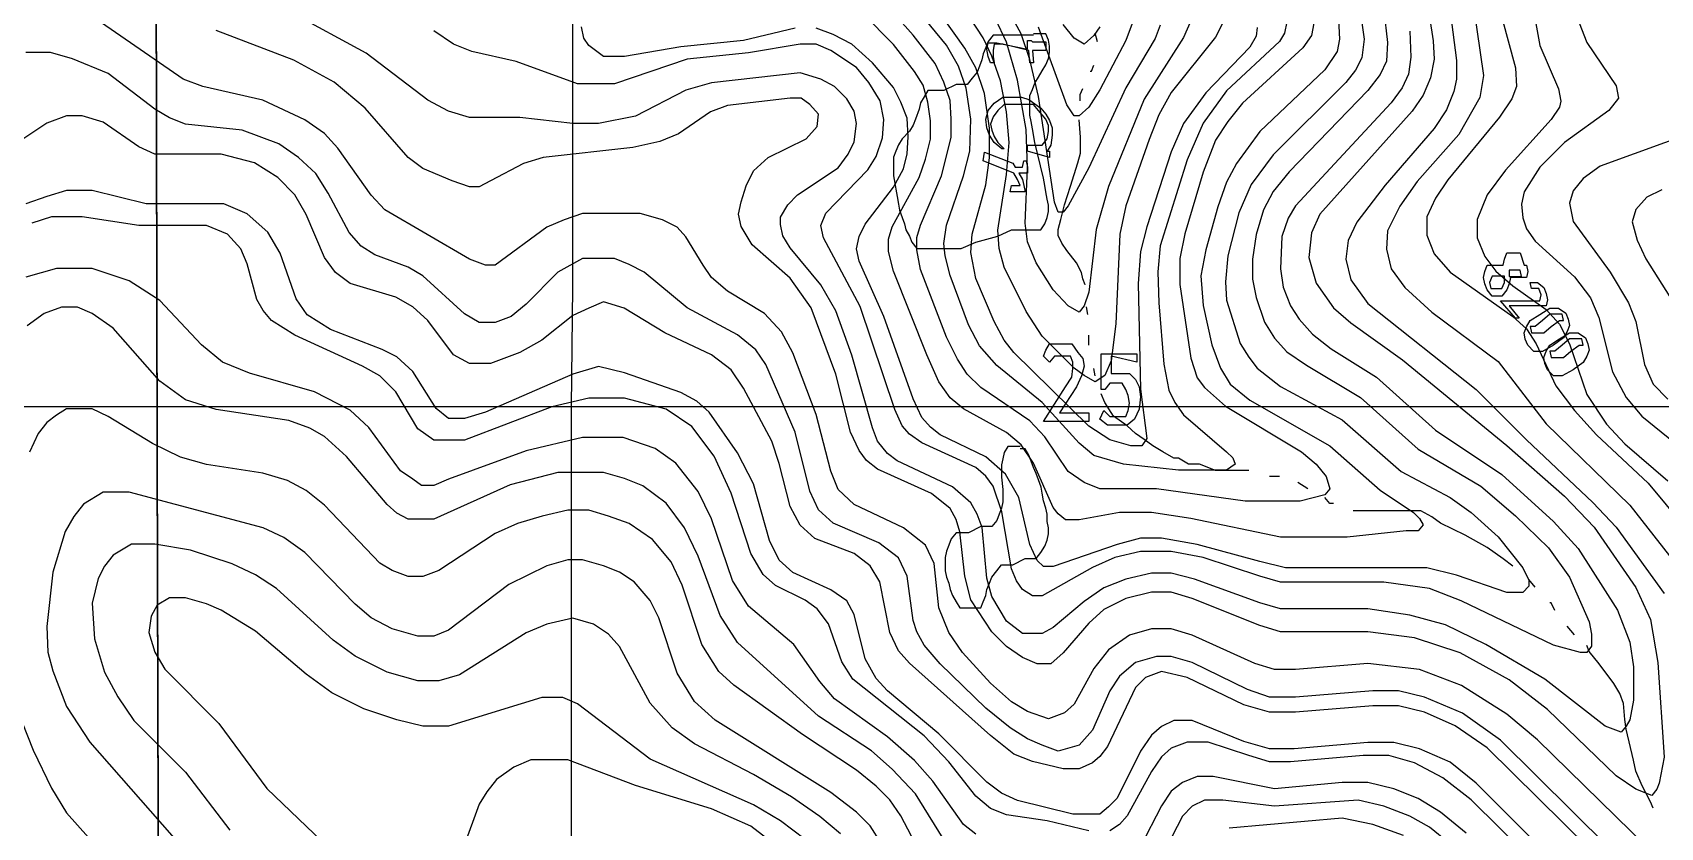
# Model space of a CAD drawing. Extents: x -0.49 to 6.91, y -0.57 to 8.11.
# Drawn here: x 1.607 to 2.306, y 0.878 to 1.219 of the extents above; entities that cross this region are included whole.
import ezdxf

# ---------------------------------------------------------------- set-up
doc = ezdxf.new("R2010")
doc.units = 0
for name, color, linetype in [('Elevations', 7, 'CONTINUOUS'), ('Grid', 7, 'CONTINUOUS'), ('Labels', 7, 'CONTINUOUS'), ('topo', 7, 'CONTINUOUS'), ('topo_grid', 7, 'CONTINUOUS'), ('water', 7, 'CONTINUOUS'), ('white', 7, 'CONTINUOUS')]:
    doc.layers.add(name, color=color, linetype=linetype)

msp = doc.modelspace()

# ---------------------------------------------------------------- linework, layer by layer
at = {"layer": 'Elevations', "color": 1}
for points in [[(2.247004, 1.119051), (2.248057, 1.119051), (2.248584, 1.116405), (2.248057, 1.11376), (2.247531, 1.11376), (2.244367, 1.11376), (2.242785, 1.11376), (2.241202, 1.11376), (2.240676, 1.111114), (2.23962, 1.108468), (2.237511, 1.105822), (2.234876, 1.105822), (2.233294, 1.105822), (2.231185, 1.108468), (2.230132, 1.111114), (2.229606, 1.11376), (2.230132, 1.116405), (2.231185, 1.119051), (2.232767, 1.119051), (2.23435, 1.119051), (2.236458, 1.119051), (2.238041, 1.119051), (2.238567, 1.121697), (2.23962, 1.124343), (2.241729, 1.124343), (2.243311, 1.124343), (2.24542, 1.124343)], [(2.238568, 1.114315), (2.23593, 1.114315), (2.233295, 1.114315), (2.232242, 1.111669), (2.232768, 1.109024), (2.233821, 1.109024), (2.234877, 1.109024), (2.23593, 1.109024), (2.237512, 1.109024), (2.238565, 1.111669)], [(2.255439, 1.109553), (2.256495, 1.106907), (2.257021, 1.104261), (2.256495, 1.101615), (2.255439, 1.101615), (2.252804, 1.101615), (2.251222, 1.101615), (2.248058, 1.101615), (2.240677, 1.101615), (2.244894, 1.096324), (2.243312, 1.096324), (2.236985, 1.103732), (2.238038, 1.103732), (2.247529, 1.103732), (2.250164, 1.103732), (2.251746, 1.103732), (2.253855, 1.103732), (2.254381, 1.106378), (2.253326, 1.109024), (2.251744, 1.109024), (2.250161, 1.109024), (2.249635, 1.111669), (2.252798, 1.111669)], [(2.240677, 1.116935), (2.240677, 1.114289), (2.242786, 1.114289), (2.245421, 1.114289), (2.245947, 1.114289), (2.245421, 1.116935), (2.243312, 1.116935), (2.24173, 1.116935)], [(2.26493, 1.098493), (2.265983, 1.095847), (2.266509, 1.093201), (2.265456, 1.090556), (2.263874, 1.08791), (2.259656, 1.084735), (2.254911, 1.082089), (2.25122, 1.082089), (2.248585, 1.084735), (2.247532, 1.087381), (2.247005, 1.090026), (2.248058, 1.092672), (2.249641, 1.095318), (2.253859, 1.097964), (2.258077, 1.10061), (2.261767, 1.10061)], [(2.250167, 1.090053), (2.252276, 1.090053), (2.255439, 1.090053), (2.258603, 1.092699), (2.262294, 1.095345), (2.263347, 1.095345), (2.263873, 1.095345), (2.263347, 1.09799), (2.261238, 1.09799), (2.258075, 1.09799), (2.254911, 1.095345), (2.251748, 1.092699), (2.250166, 1.092699), (2.249639, 1.092699), (2.249639, 1.092699)], [(2.273366, 1.087936), (2.274419, 1.08529), (2.274945, 1.082645), (2.273892, 1.079999), (2.27231, 1.077353), (2.268092, 1.074178), (2.263347, 1.071532), (2.259656, 1.071532), (2.257021, 1.074178), (2.255965, 1.076824), (2.255439, 1.07947), (2.256494, 1.082115), (2.258077, 1.084761), (2.262295, 1.087407), (2.266513, 1.090053), (2.270203, 1.090053)], [(2.258603, 1.079496), (2.260712, 1.079496), (2.263875, 1.079496), (2.267039, 1.082142), (2.27073, 1.084788), (2.271783, 1.084788), (2.272309, 1.084788), (2.271783, 1.087434), (2.269674, 1.087434), (2.266511, 1.087434), (2.263347, 1.084788), (2.260184, 1.082142), (2.258602, 1.082142), (2.258075, 1.082142), (2.258075, 1.082142)]]:
    msp.add_lwpolyline(points, close=True, dxfattribs=at)
at = {"layer": 'Grid', "color": 1}
for points in [[(1.661748, 0.622375), (1.661221, 0.829597), (1.660695, 1.037321), (1.660166, 1.244543), (1.659639, 1.451738), (1.865797, 1.456501), (2.071954, 1.461263), (2.278111, 1.465497), (2.484268, 1.470259), (2.484268, 1.403822), (2.484268, 1.264096), (2.484268, 1.19504), (2.484795, 1.057933), (2.484268, 0.98676), (2.484795, 0.851796), (2.484795, 0.777977), (2.484795, 0.645632), (2.279165, 0.639811), (2.073535, 0.633991), (1.867378, 0.62817)], [(0.827627, 0.610258), (0.827627, 0.817982), (0.828154, 1.026262), (0.82868, 1.233986), (0.82868, 1.442266), (1.036419, 1.444912), (1.244158, 1.447558), (1.451897, 1.450204), (1.659636, 1.45285), (1.660163, 1.245654), (1.660689, 1.038433), (1.661216, 0.830708), (1.661742, 0.623487), (1.452949, 0.620312), (1.244682, 0.617137), (1.035889, 0.614491)], [(2.05561, 1.081613), (2.057719, 1.078967), (2.058245, 1.075792), (2.05719, 1.071559), (2.055081, 1.066796), (2.0477, 1.055684), (2.060354, 1.055684), (2.060354, 1.051979), (2.040846, 1.051979), (2.040846, 1.051979), (2.050337, 1.066796), (2.052972, 1.071029), (2.053499, 1.074734), (2.053499, 1.077379), (2.052446, 1.080025), (2.050863, 1.080025), (2.048755, 1.080025), (2.045592, 1.080025), (2.043483, 1.077379), (2.040845, 1.080025), (2.041901, 1.082671), (2.043483, 1.085317), (2.046118, 1.085317), (2.048753, 1.085317), (2.052971, 1.085317)], [(2.069845, 1.080025), (2.069845, 1.072617), (2.071427, 1.072617), (2.074062, 1.072617), (2.077754, 1.072617), (2.080389, 1.069971), (2.081971, 1.066796), (2.082498, 1.062563), (2.081971, 1.057271), (2.079862, 1.053038), (2.076698, 1.050392), (2.07248, 1.050392), (2.068262, 1.050392), (2.065099, 1.053038), (2.066681, 1.056742), (2.069317, 1.054096), (2.071952, 1.054096), (2.074587, 1.054096), (2.076169, 1.054096), (2.077225, 1.056742), (2.077751, 1.059917), (2.077225, 1.063092), (2.076169, 1.065738), (2.074587, 1.068384), (2.071952, 1.068384), (2.069317, 1.068384), (2.067208, 1.065738), (2.065626, 1.065738), (2.065626, 1.081084), (2.080916, 1.081084), (2.080916, 1.077379)]]:
    msp.add_lwpolyline(points, close=True, dxfattribs=at)
at = {"layer": 'Labels', "color": 6}
for points in [[(2.0361, 1.215016), (2.0419, 1.215016), (2.0419, 1.211311), (2.0361, 1.211311), (2.036627, 1.20602), (2.035044, 1.20602), (2.034518, 1.211311), (2.023445, 1.213957), (2.022392, 1.213957), (2.020809, 1.213957), (2.019756, 1.213957), (2.01923, 1.211311), (2.01923, 1.208666), (2.019756, 1.20602), (2.018174, 1.20602), (2.017119, 1.208666), (2.016592, 1.211841), (2.017119, 1.214486), (2.019227, 1.214486), (2.020283, 1.214486), (2.020809, 1.214486), (2.03399, 1.211841), (2.03399, 1.215545), (2.035573, 1.215545)], [(2.034518, 1.190224), (2.039791, 1.18652), (2.0419, 1.183874), (2.043482, 1.181228), (2.044535, 1.178053), (2.044535, 1.174878), (2.044008, 1.170645), (2.042426, 1.167999), (2.043482, 1.167999), (2.043482, 1.165353), (2.033991, 1.167999), (2.033991, 1.170645), (2.034517, 1.170645), (2.037681, 1.170645), (2.040316, 1.170645), (2.042425, 1.173291), (2.042952, 1.176466), (2.042952, 1.179112), (2.041899, 1.181758), (2.038735, 1.185462), (2.036626, 1.188108), (2.033991, 1.188108), (2.028191, 1.188108), (2.023973, 1.188108), (2.021338, 1.185462), (2.019229, 1.182816), (2.018176, 1.179641), (2.018703, 1.176995), (2.019756, 1.174349), (2.021338, 1.171703), (2.023973, 1.169058), (2.02292, 1.169058), (2.019756, 1.171703), (2.017647, 1.174878), (2.016594, 1.178053), (2.016068, 1.181758), (2.017121, 1.185462), (2.019759, 1.188637), (2.023449, 1.191283), (2.027667, 1.191283), (2.031358, 1.191283)], [(2.028719, 1.161226), (2.030301, 1.161226), (2.031883, 1.161226), (2.03241, 1.163872), (2.03241, 1.163872), (2.03241, 1.163872), (2.033466, 1.163872), (2.033992, 1.161226), (2.033992, 1.15858), (2.033466, 1.15858), (2.032939, 1.15858), (2.030301, 1.15858), (2.031883, 1.155934), (2.03241, 1.153288), (2.032936, 1.150643), (2.03241, 1.150643), (2.031883, 1.150643), (2.03083, 1.150643), (2.029248, 1.150643), (2.028192, 1.150643), (2.027139, 1.150643), (2.026613, 1.150643), (2.026613, 1.150643), (2.027139, 1.153288), (2.028192, 1.153288), (2.029775, 1.153288), (2.03083, 1.153288), (2.03083, 1.153288), (2.03083, 1.153288), (2.029775, 1.155934), (2.028192, 1.15858), (2.015011, 1.163872), (2.015538, 1.167576), (2.027665, 1.162813)]]:
    msp.add_lwpolyline(points, close=True, dxfattribs=at)
at = {"layer": 'topo', "color": 2}
for points in [[(2.307634, 1.282881), (2.281799, 1.259598), (2.277581, 1.253777), (2.27389, 1.246898), (2.270199, 1.233669), (2.270725, 1.223085), (2.273888, 1.214619), (2.286542, 1.196098), (2.287595, 1.190806), (2.283377, 1.185515), (2.264397, 1.171756), (2.253852, 1.161173), (2.246998, 1.15059), (2.245943, 1.145298), (2.246469, 1.139477), (2.248051, 1.134715), (2.251742, 1.129423), (2.268613, 1.114077), (2.275468, 1.105081), (2.279158, 1.096615), (2.284958, 1.073331), (2.290758, 1.062219), (2.297612, 1.054281), (2.31712, 1.038406)], [(2.211155, 1.26018), (2.21801, 1.206919), (2.21801, 1.198982), (2.216954, 1.19369), (2.213791, 1.185753), (2.208518, 1.177815), (2.187428, 1.153474), (2.175302, 1.137599), (2.171611, 1.129661), (2.170553, 1.121724), (2.172667, 1.112728), (2.180048, 1.102674), (2.226446, 1.065764), (2.248063, 1.044068), (2.276534, 1.01716), (2.286551, 1.006577), (2.307114, 0.978108)], [(2.203243, 1.245998), (2.207988, 1.215413), (2.208514, 1.207475), (2.206932, 1.199538), (2.203768, 1.192129), (2.199023, 1.18525), (2.15948, 1.140959), (2.155789, 1.133021), (2.154734, 1.122438), (2.157898, 1.111325), (2.165279, 1.100742), (2.172661, 1.094392), (2.194805, 1.078517), (2.239621, 1.041608), (2.264401, 1.019912), (2.277055, 1.006683), (2.294982, 0.980754), (2.301313, 0.966995), (2.304472, 0.948474), (2.307112, 0.907861), (2.305003, 0.896748), (2.303945, 0.894103), (2.301839, 0.891457), (2.294981, 0.894103), (2.286545, 0.899923), (2.257019, 0.928393), (2.240674, 0.941093), (2.219584, 0.952734), (2.200076, 0.959084), (2.180041, 0.96173), (2.142607, 0.96173), (2.133643, 0.964376), (2.104641, 0.976018), (2.095677, 0.978663), (2.087242, 0.978663), (2.076169, 0.976018), (2.066679, 0.971255), (2.060352, 0.965434), (2.04928, 0.952734), (2.044007, 0.947972), (2.038208, 0.947972), (2.031881, 0.950618), (2.025027, 0.95538), (2.0187, 0.96173), (2.009737, 0.975488), (2.007099, 0.985543), (2.004991, 1.004593), (2.003411, 1.009884), (2.000773, 1.014647), (1.992865, 1.020997), (1.969666, 1.03158), (1.964921, 1.035284), (1.961757, 1.039518), (1.958066, 1.047455), (1.95174, 1.072326), (1.941195, 1.100795), (1.932232, 1.113495), (1.915882, 1.127783), (1.911137, 1.13572), (1.910084, 1.141012), (1.911137, 1.146303), (1.913246, 1.153183), (1.91641, 1.159533), (1.922737, 1.165353), (1.939086, 1.173291), (1.943831, 1.178583), (1.944357, 1.183874), (1.940666, 1.188108), (1.936976, 1.190753), (1.932233, 1.190753), (1.905339, 1.187578), (1.897958, 1.184933), (1.88425, 1.175408), (1.876341, 1.172233), (1.864742, 1.169587), (1.826253, 1.165353), (1.817817, 1.162708), (1.803581, 1.155299), (1.798836, 1.152653), (1.794618, 1.152653), (1.787237, 1.155299), (1.774583, 1.160591), (1.768256, 1.165353), (1.749802, 1.18652), (1.736621, 1.197633), (1.719218, 1.207158), (1.686001, 1.219858)], [(2.145239, 1.223509), (2.144186, 1.218746), (2.142078, 1.215042), (2.119405, 1.193875), (2.109389, 1.180117), (2.102534, 1.164242), (2.090934, 1.127333), (2.089881, 1.11622), (2.090408, 1.102991), (2.092517, 1.076533), (2.094625, 1.06542), (2.097261, 1.060129), (2.100951, 1.054837), (2.119404, 1.038962), (2.122042, 1.036316), (2.123095, 1.03367), (2.119404, 1.031024), (2.109914, 1.031024), (2.098844, 1.031024), (2.075118, 1.03367), (2.062464, 1.037374), (2.056137, 1.042666), (2.040319, 1.060129), (2.020811, 1.076004), (2.01343, 1.08447), (2.008685, 1.093466), (2.000776, 1.114633), (1.998667, 1.123099), (1.998141, 1.128391), (1.999196, 1.136329), (2.006577, 1.157495), (2.009212, 1.168079), (2.009739, 1.181837), (2.00763, 1.195066), (2.004467, 1.204591), (1.999194, 1.213587), (1.972301, 1.246289)], [(2.132587, 1.221128), (2.13206, 1.217423), (2.129425, 1.212661), (2.110444, 1.193082), (2.100953, 1.179853), (2.095681, 1.167682), (2.085136, 1.135508), (2.082501, 1.124925), (2.081445, 1.111167), (2.082501, 1.065844), (2.085136, 1.044677), (2.083027, 1.041502), (2.078282, 1.041502), (2.069319, 1.044148), (2.060356, 1.049969), (2.028193, 1.081613), (2.023976, 1.086904), (2.019758, 1.094842), (2.011849, 1.113363), (2.009741, 1.124475), (2.010267, 1.132413), (2.016067, 1.153579), (2.017649, 1.165221), (2.017649, 1.177921), (2.015541, 1.192738), (2.011851, 1.20385), (2.007105, 1.212317), (1.982852, 1.24658)], [(2.090934, 1.222159), (2.088825, 1.216339), (2.076171, 1.195172), (2.060354, 1.160908), (2.051391, 1.144504), (2.049282, 1.141858), (2.047174, 1.141858), (2.045591, 1.146092), (2.038737, 1.191441), (2.035046, 1.207316), (2.031355, 1.218429), (2.015538, 1.247427)], [(2.156844, 1.223033), (2.155788, 1.217741), (2.152097, 1.212449), (2.126262, 1.188637), (2.119935, 1.180699), (2.114663, 1.172762), (2.10939, 1.159003), (2.101482, 1.132545), (2.099373, 1.121962), (2.099373, 1.110849), (2.104118, 1.079231), (2.106753, 1.070765), (2.109917, 1.066531), (2.11888, 1.058594), (2.151569, 1.039015), (2.157896, 1.033723), (2.162114, 1.028431), (2.163699, 1.02314), (2.161585, 1.020494), (2.15104, 1.017848), (2.127314, 1.017848), (2.089352, 1.02314), (2.065099, 1.02314), (2.058245, 1.025786), (2.05139, 1.030548), (2.041373, 1.045365), (2.035046, 1.052244), (2.013956, 1.066531), (2.008156, 1.072352), (2.003938, 1.078702), (1.999193, 1.088227), (1.988121, 1.117226), (1.986539, 1.125692), (1.986539, 1.130984), (1.988121, 1.136276), (1.997084, 1.157442), (2.001302, 1.173846), (2.001302, 1.181784), (2.000776, 1.189721), (1.99814, 1.197659), (1.99445, 1.205596), (1.984959, 1.217767), (1.968611, 1.236288)], [(2.118882, 1.225467), (2.114664, 1.217), (2.095683, 1.193188), (2.090411, 1.183663), (2.086193, 1.173079), (2.076175, 1.14461), (2.07354, 1.132439), (2.071958, 1.093942), (2.069849, 1.078067), (2.067214, 1.071717), (2.062996, 1.069071), (2.058251, 1.071717), (2.054033, 1.074892), (2.040325, 1.088651), (2.03347, 1.099234), (2.02398, 1.118284), (2.021871, 1.126221), (2.021345, 1.134159), (2.025036, 1.157971), (2.026089, 1.17173), (2.025036, 1.184959), (2.022398, 1.198188), (2.018708, 1.208771), (2.015017, 1.216709), (2.000781, 1.238405)], [(2.29973, 0.869443), (2.252805, 0.915296), (2.239624, 0.926408), (2.220116, 0.938579), (2.202189, 0.945458), (2.180045, 0.948104), (2.148933, 0.945458), (2.13997, 0.945458), (2.131534, 0.948104), (2.104645, 0.960275), (2.095682, 0.962921), (2.087243, 0.962921), (2.077753, 0.960275), (2.06879, 0.953925), (2.062463, 0.945987), (2.054027, 0.930641), (2.049809, 0.926937), (2.042955, 0.924291), (2.033992, 0.927466), (2.027138, 0.9317), (2.018174, 0.939637), (2.006048, 0.952866), (2.000248, 0.961333), (1.99603, 0.971916), (1.993921, 0.990966), (1.99023, 0.998904), (1.980736, 1.006312), (1.959646, 1.016366), (1.952792, 1.022716), (1.949628, 1.030654), (1.943301, 1.054996), (1.933284, 1.081454), (1.928538, 1.09045), (1.921157, 1.098387), (1.905339, 1.107912), (1.898485, 1.113733), (1.894795, 1.119025), (1.887413, 1.131196), (1.883722, 1.135429), (1.877396, 1.138604), (1.867905, 1.14125), (1.854197, 1.14125), (1.843125, 1.14125), (1.835216, 1.138604), (1.827834, 1.135429), (1.80569, 1.119025), (1.801472, 1.119025), (1.794618, 1.121671), (1.758234, 1.142837), (1.752434, 1.149187), (1.738198, 1.169296), (1.732399, 1.175646), (1.723963, 1.181466), (1.706036, 1.189933), (1.680201, 1.195754), (1.671765, 1.198929), (1.620096, 1.23478)], [(2.225389, 1.230097), (2.229607, 1.200569), (2.228025, 1.191044), (2.219061, 1.175169), (2.201134, 1.155061), (2.193753, 1.144478), (2.18848, 1.133894), (2.187954, 1.125957), (2.190063, 1.11749), (2.195863, 1.109553), (2.207462, 1.098969), (2.235934, 1.077803), (2.256496, 1.050921), (2.292349, 1.016102), (2.317129, 0.984484)], [(2.197964, 1.21954), (2.198491, 1.208428), (2.197438, 1.201019), (2.1948, 1.195198), (2.190055, 1.188848), (2.148926, 1.144557), (2.145762, 1.139265), (2.143126, 1.131328), (2.1426, 1.11757), (2.143653, 1.109632), (2.146817, 1.101695), (2.150508, 1.095874), (2.156307, 1.089524), (2.16422, 1.083174), (2.183728, 1.071003), (2.209036, 1.048249), (2.237507, 1.029199), (2.259652, 1.00909), (2.270197, 0.997449), (2.287068, 0.97099), (2.292341, 0.957232), (2.293923, 0.946649), (2.293923, 0.932361), (2.292341, 0.923895), (2.290759, 0.921249), (2.28865, 0.918603), (2.281796, 0.921249), (2.255961, 0.941357), (2.230653, 0.956174), (2.213254, 0.96464), (2.197964, 0.968874), (2.180038, 0.97152), (2.142605, 0.97152), (2.133642, 0.974165), (2.105698, 0.98422), (2.09568, 0.986865), (2.087244, 0.986865), (2.076172, 0.98422), (2.066682, 0.980515), (2.058246, 0.974695), (2.045065, 0.963582), (2.040319, 0.960936), (2.036101, 0.960936), (2.031883, 0.960936), (2.025029, 0.966228), (2.018702, 0.976811), (2.016593, 0.984749), (2.014485, 1.006445), (2.012376, 1.012265), (2.009741, 1.017028), (2.001832, 1.023907), (1.978101, 1.03502), (1.973883, 1.038195), (1.969665, 1.043486), (1.967557, 1.049307), (1.958594, 1.080422), (1.95174, 1.099472), (1.945413, 1.110585), (1.932232, 1.12646), (1.929068, 1.131751), (1.928015, 1.136514), (1.928015, 1.139689), (1.931178, 1.14498), (1.935396, 1.149214), (1.952795, 1.160855), (1.957013, 1.166676), (1.959648, 1.171968), (1.960704, 1.179905), (1.959648, 1.185197), (1.956485, 1.190489), (1.951213, 1.19578), (1.945413, 1.198955), (1.93645, 1.201601), (1.898488, 1.197368), (1.887416, 1.194193), (1.865799, 1.18308), (1.849981, 1.179905), (1.838907, 1.179905), (1.816236, 1.182551), (1.794619, 1.182551), (1.785651, 1.185197), (1.776688, 1.18996), (1.750326, 1.210068), (1.718164, 1.22753)], [(2.186887, 1.228404), (2.188469, 1.214645), (2.187942, 1.206708), (2.185307, 1.200887), (2.180034, 1.194008), (2.146286, 1.159189), (2.139432, 1.150722), (2.135214, 1.142784), (2.13205, 1.132201), (2.130468, 1.121618), (2.130468, 1.113151), (2.13205, 1.105214), (2.135741, 1.09463), (2.139959, 1.087751), (2.145232, 1.08193), (2.153667, 1.076109), (2.176871, 1.062351), (2.201651, 1.040126), (2.228541, 1.024251), (2.243304, 1.011551), (2.257539, 0.997793), (2.266502, 0.985093), (2.274938, 0.966043), (2.275994, 0.960751), (2.275994, 0.955459), (2.273885, 0.952814), (2.271247, 0.952814), (2.259648, 0.955989), (2.220105, 0.975039), (2.206396, 0.98033), (2.186888, 0.982976), (2.142595, 0.982976), (2.133632, 0.985622), (2.109379, 0.993559), (2.095671, 0.996205), (2.082499, 0.996205), (2.071427, 0.993559), (2.061937, 0.989326), (2.04032, 0.977155), (2.036102, 0.977155), (2.031884, 0.979801), (2.029249, 0.983505), (2.02714, 0.988797), (2.022922, 1.013139), (2.019231, 1.024251), (2.016067, 1.028484), (2.01185, 1.032189), (1.988651, 1.042772), (1.983378, 1.046476), (1.980215, 1.05018), (1.977051, 1.057059), (1.962284, 1.101324), (1.946467, 1.130852), (1.945411, 1.136143), (1.94752, 1.141435), (1.965447, 1.159956), (1.969137, 1.165777), (1.971775, 1.173714), (1.972302, 1.181652), (1.970725, 1.189589), (1.965976, 1.197527), (1.960702, 1.203877), (1.949631, 1.211285), (1.943303, 1.213931), (1.936448, 1.213931), (1.914304, 1.210227), (1.887941, 1.207581), (1.856834, 1.196998), (1.847871, 1.196998), (1.841017, 1.196998), (1.814654, 1.206523), (1.795674, 1.210756), (1.787765, 1.213931), (1.779324, 1.219752)], [(2.176876, 1.227186), (2.178458, 1.216074), (2.177405, 1.208136), (2.174767, 1.202845), (2.170549, 1.197553), (2.139438, 1.166438), (2.129947, 1.153738), (2.124675, 1.141567), (2.119929, 1.123046), (2.118876, 1.111934), (2.119403, 1.103996), (2.125203, 1.085476), (2.128894, 1.079655), (2.132584, 1.074892), (2.142602, 1.066955), (2.168969, 1.052667), (2.194276, 1.030442), (2.215366, 1.01933), (2.224329, 1.01298), (2.235929, 1.002396), (2.246473, 0.989167), (2.249111, 0.983876), (2.249111, 0.98123), (2.246473, 0.978584), (2.239619, 0.978584), (2.218002, 0.985992), (2.205348, 0.989167), (2.191113, 0.989167), (2.144716, 0.989167), (2.133644, 0.991813), (2.106754, 0.999221), (2.091464, 1.001867), (2.082501, 1.001867), (2.072483, 0.999221), (2.045067, 0.989696), (2.040849, 0.989696), (2.038211, 0.992342), (2.035048, 0.999221), (2.030303, 1.01933), (2.024503, 1.029384), (2.016067, 1.036792), (1.996559, 1.046317), (1.992341, 1.049492), (1.98865, 1.053726), (1.98496, 1.061663), (1.972301, 1.096985), (1.961756, 1.120798), (1.960703, 1.126089), (1.961756, 1.131381), (1.964394, 1.136673), (1.976525, 1.152548), (1.980743, 1.160485), (1.982326, 1.166835), (1.982852, 1.174243), (1.982326, 1.182181), (1.97969, 1.18906), (1.976527, 1.19541), (1.967559, 1.205993), (1.958596, 1.213931), (1.950687, 1.218164), (1.943306, 1.22081)], [(2.16739, 1.224594), (2.167916, 1.216127), (2.166858, 1.210835), (2.161586, 1.202898), (2.133642, 1.176439), (2.123624, 1.162681), (2.119406, 1.154744), (2.115715, 1.14416), (2.110443, 1.125639), (2.108334, 1.114527), (2.109387, 1.101827), (2.113078, 1.084894), (2.116769, 1.074839), (2.120987, 1.06796), (2.129423, 1.061081), (2.163698, 1.041502), (2.185315, 1.022452), (2.199551, 1.012927), (2.202187, 1.010281), (2.203769, 1.007635), (2.20166, 1.004989), (2.196387, 1.004989), (2.17108, 1.002344), (2.142604, 1.002344), (2.104115, 1.010281), (2.087243, 1.012927), (2.073535, 1.012927), (2.056136, 1.009752), (2.050336, 1.009752), (2.047173, 1.012398), (2.045064, 1.015044), (2.036628, 1.034094), (2.031355, 1.042031), (2.025028, 1.047323), (2.006575, 1.057377), (2.000775, 1.062139), (1.99603, 1.069019), (1.990758, 1.08066), (1.976522, 1.116511), (1.974414, 1.124978), (1.974414, 1.13027), (1.975996, 1.135561), (1.987595, 1.156728), (1.99023, 1.164665), (1.992339, 1.173132), (1.992339, 1.18107), (1.991286, 1.189007), (1.989177, 1.196415), (1.985486, 1.202236), (1.976523, 1.213878), (1.963337, 1.227107)], [(2.10465, 1.225229), (2.100959, 1.216762), (2.084087, 1.190304), (2.068797, 1.152865), (2.063524, 1.134344), (2.060361, 1.107436), (2.058252, 1.101615), (2.056143, 1.098969), (2.051398, 1.101615), (2.045071, 1.108494), (2.037691, 1.120136), (2.033999, 1.129132), (2.032944, 1.137069), (2.033999, 1.160882), (2.033473, 1.177286), (2.029782, 1.198453), (2.025037, 1.214857), (2.020292, 1.224911)], [(2.079334, 1.223959), (2.076171, 1.215492), (2.065099, 1.194325), (2.060355, 1.186917), (2.056136, 1.183213), (2.054028, 1.183213), (2.050864, 1.187975), (2.038738, 1.221207)], [(2.065096, 1.221339), (2.062461, 1.217635), (2.058243, 1.213931), (2.054025, 1.216577), (2.04928, 1.222398)], [(2.237506, 1.225467), (2.243306, 1.203771), (2.243833, 1.195833), (2.241724, 1.190542), (2.236452, 1.182604), (2.214307, 1.155723), (2.209035, 1.147785), (2.205344, 1.139848), (2.205344, 1.13191), (2.208508, 1.123973), (2.215362, 1.116035), (2.242251, 1.096985), (2.248051, 1.091693), (2.252269, 1.085343), (2.260705, 1.067352), (2.268614, 1.056768), (2.278104, 1.046185), (2.300253, 1.025548), (2.323451, 0.997608)], [(2.251749, 1.224461), (2.253858, 1.213349), (2.261767, 1.194828), (2.26282, 1.189536), (2.262294, 1.18689), (2.258603, 1.181599), (2.239095, 1.159903), (2.231182, 1.14932), (2.226964, 1.138736), (2.226964, 1.130799), (2.230128, 1.122861), (2.234877, 1.116511), (2.242254, 1.110161), (2.256494, 1.100107), (2.262294, 1.093757), (2.266512, 1.08529), (2.273893, 1.063595), (2.282329, 1.050895), (2.290238, 1.042428), (2.308692, 1.026553)], [(1.934343, 1.22081), (1.912198, 1.215518), (1.885309, 1.212873), (1.861056, 1.208639), (1.852092, 1.208639), (1.845765, 1.213402), (1.843657, 1.216577), (1.842604, 1.221339)], [(2.298673, 0.853992), (2.236985, 0.915163), (2.22064, 0.926805), (2.204296, 0.933684), (2.193224, 0.93633), (2.182151, 0.93633), (2.148935, 0.933684), (2.137863, 0.933684), (2.128368, 0.936859), (2.104642, 0.948501), (2.095679, 0.951147), (2.089352, 0.951147), (2.080389, 0.948501), (2.073535, 0.94268), (2.069317, 0.93633), (2.061935, 0.919397), (2.056136, 0.913047), (2.047172, 0.910401), (2.040318, 0.913047), (2.033991, 0.915693), (2.02661, 0.920455), (2.016065, 0.928922), (1.996557, 0.947972), (1.989703, 0.955909), (1.986539, 0.96173), (1.984957, 0.966493), (1.982322, 0.985543), (1.978631, 0.99348), (1.970195, 0.99983), (1.950686, 1.008297), (1.944355, 1.014118), (1.94067, 1.022055), (1.934339, 1.047455), (1.921685, 1.076453), (1.917467, 1.082803), (1.909557, 1.089153), (1.88794, 1.100795), (1.869487, 1.116141), (1.86316, 1.119316), (1.856833, 1.121962), (1.849978, 1.121962), (1.843124, 1.121962), (1.832579, 1.116141), (1.818871, 1.102383), (1.812544, 1.097091), (1.80569, 1.094445), (1.798836, 1.094445), (1.792509, 1.098149), (1.774582, 1.114553), (1.768255, 1.118258), (1.754015, 1.123549), (1.748216, 1.127253), (1.742943, 1.133074), (1.73398, 1.150008), (1.728708, 1.158474), (1.721326, 1.165353), (1.71289, 1.171174), (1.697073, 1.176995), (1.672819, 1.179641), (1.665965, 1.182287), (1.659638, 1.185991), (1.639603, 1.201337), (1.624313, 1.207687), (1.614823, 1.210333), (1.604278, 1.210333)], [(2.274938, 0.868623), (2.231177, 0.911856), (2.217469, 0.921381), (2.204288, 0.927202), (2.193215, 0.929848), (2.182143, 0.929848), (2.148927, 0.927202), (2.137855, 0.927202), (2.126783, 0.930377), (2.102529, 0.942019), (2.091453, 0.944664), (2.084599, 0.942019), (2.080381, 0.937785), (2.068254, 0.912385), (2.06509, 0.908152), (2.061927, 0.905506), (2.056127, 0.90286), (2.049273, 0.90286), (2.036092, 0.906035), (2.028183, 0.90921), (2.018166, 0.917148), (1.983367, 0.948236), (1.978622, 0.953528), (1.974932, 0.961465), (1.970714, 0.983161), (1.966496, 0.99004), (1.959641, 0.995332), (1.94277, 1.001682), (1.936443, 1.007503), (1.932225, 1.01544), (1.92748, 1.033961), (1.924316, 1.043486), (1.912189, 1.06624), (1.906913, 1.074178), (1.898477, 1.080528), (1.878441, 1.090053), (1.861042, 1.100636), (1.852079, 1.103282), (1.845752, 1.100636), (1.838898, 1.097461), (1.825717, 1.086878), (1.816226, 1.081586), (1.803572, 1.076824), (1.794609, 1.076824), (1.787755, 1.080528), (1.776683, 1.095345), (1.770356, 1.101165), (1.762975, 1.105399), (1.743467, 1.11122), (1.73714, 1.115982), (1.732394, 1.122332), (1.724486, 1.140853), (1.719736, 1.14932), (1.712355, 1.156728), (1.702337, 1.163078), (1.688101, 1.166782), (1.665957, 1.166782), (1.65963, 1.166782), (1.652776, 1.169957), (1.637486, 1.18054), (1.628523, 1.183186), (1.621669, 1.183186), (1.613233, 1.180011), (1.60216, 1.172603)], [(2.321873, 1.176942), (2.279694, 1.161596), (2.272312, 1.156305), (2.268094, 1.151013), (2.266514, 1.145721), (2.268094, 1.137784), (2.283912, 1.116088), (2.29182, 1.102859), (2.294984, 1.094921), (2.298675, 1.0764), (2.302365, 1.067934), (2.308692, 1.061584)], [(2.292875, 0.830259), (2.226438, 0.896669), (2.215365, 0.905665), (2.202184, 0.911486), (2.191112, 0.914131), (2.18004, 0.914131), (2.148405, 0.911486), (2.13786, 0.911486), (2.126788, 0.914661), (2.104644, 0.923656), (2.096735, 0.923656), (2.091463, 0.921011), (2.087245, 0.917306), (2.0825, 0.910427), (2.072482, 0.890319), (2.068791, 0.886615), (2.065101, 0.88344), (2.060355, 0.88344), (2.053497, 0.88344), (2.029771, 0.889261), (2.022916, 0.892436), (2.016589, 0.897198), (1.996027, 0.917836), (1.973883, 0.936356), (1.969138, 0.941648), (1.964392, 0.950115), (1.959647, 0.969165), (1.956484, 0.974986), (1.949629, 0.979748), (1.933285, 0.987156), (1.927485, 0.992448), (1.923267, 1.000915), (1.916413, 1.025256), (1.909559, 1.038486), (1.897432, 1.055948), (1.89216, 1.060711), (1.885305, 1.064415), (1.861048, 1.072881), (1.849976, 1.075527), (1.838903, 1.072352), (1.801469, 1.055948), (1.792506, 1.053302), (1.785652, 1.053302), (1.780379, 1.057536), (1.770362, 1.073411), (1.763508, 1.079761), (1.757181, 1.082936), (1.735036, 1.091402), (1.725019, 1.097752), (1.720273, 1.104631), (1.713419, 1.124211), (1.708147, 1.133206), (1.699184, 1.141144), (1.689166, 1.145377), (1.679676, 1.145377), (1.655945, 1.145377), (1.632746, 1.151198), (1.621674, 1.151198), (1.613238, 1.148552), (1.604275, 1.145377)], [(2.306055, 1.151463), (2.299728, 1.148288), (2.294983, 1.142996), (2.293401, 1.137704), (2.29551, 1.129767), (2.299201, 1.121829), (2.311328, 1.102779)], [(2.060356, 0.87627), (2.04243, 0.880503), (2.025031, 0.883149), (2.018172, 0.885795), (2.011846, 0.891086), (2.000246, 0.905903), (1.989701, 0.917015), (1.959121, 0.941357), (1.954376, 0.948765), (1.948576, 0.96517), (1.943831, 0.97152), (1.938559, 0.975224), (1.925905, 0.981574), (1.920632, 0.986336), (1.91536, 0.995332), (1.906924, 1.021261), (1.899542, 1.037136), (1.890052, 1.049836), (1.87898, 1.057245), (1.861053, 1.062007), (1.845763, 1.062007), (1.829942, 1.058303), (1.792507, 1.044015), (1.785653, 1.044015), (1.779326, 1.044015), (1.772472, 1.048778), (1.762981, 1.064653), (1.756127, 1.071532), (1.748746, 1.075765), (1.719747, 1.088995), (1.70973, 1.095345), (1.706039, 1.099578), (1.703404, 1.10434), (1.699186, 1.119686), (1.69655, 1.126036), (1.69075, 1.132386), (1.681787, 1.13609), (1.672824, 1.13609), (1.652788, 1.13609), (1.62853, 1.139795), (1.615348, 1.139795), (1.606912, 1.137149)], [(2.011848, 0.874761), (2.006575, 0.878995), (1.993394, 0.897516), (1.985481, 0.906511), (1.973882, 0.916566), (1.95121, 0.93297), (1.944883, 0.940378), (1.933811, 0.956253), (1.914303, 0.972657), (1.907449, 0.98377), (1.898486, 1.010228), (1.892686, 1.02187), (1.883196, 1.034041), (1.874232, 1.040391), (1.860524, 1.045153), (1.843125, 1.045153), (1.818871, 1.039332), (1.785651, 1.027161), (1.779324, 1.024516), (1.774051, 1.024516), (1.770361, 1.027161), (1.765088, 1.030866), (1.75138, 1.049386), (1.743471, 1.056795), (1.728181, 1.064732), (1.700237, 1.07267), (1.688638, 1.077432), (1.679674, 1.084841), (1.661748, 1.103891), (1.648567, 1.112357), (1.63275, 1.117649), (1.617455, 1.117649), (1.604274, 1.113945)], [(1.999722, 0.869893), (1.986009, 0.892118), (1.975991, 0.902701), (1.967028, 0.910639), (1.944356, 0.925456), (1.909558, 0.9571), (1.902177, 0.968741), (1.892686, 0.994141), (1.886887, 1.006312), (1.878978, 1.016896), (1.86896, 1.024304), (1.861052, 1.027479), (1.852089, 1.030125), (1.843125, 1.030125), (1.832581, 1.030125), (1.812018, 1.024833), (1.779324, 1.010016), (1.77247, 1.010016), (1.768252, 1.010016), (1.763507, 1.012662), (1.759289, 1.016366), (1.74189, 1.037004), (1.732399, 1.045471), (1.726073, 1.049175), (1.717109, 1.05235), (1.686002, 1.057112), (1.672821, 1.061346), (1.661749, 1.069283), (1.641713, 1.092037), (1.63275, 1.098387), (1.626423, 1.101033), (1.619569, 1.101033), (1.612188, 1.098387), (1.604802, 1.093096)], [(1.991812, 0.859442), (1.979686, 0.882725), (1.97494, 0.889605), (1.969141, 0.895425), (1.960705, 0.902305), (1.937506, 0.91765), (1.90798, 0.938817), (1.901649, 0.944638), (1.894268, 0.95628), (1.885832, 0.98168), (1.881086, 0.991734), (1.873178, 1.001259), (1.86316, 1.008138), (1.854197, 1.011313), (1.845761, 1.013959), (1.836797, 1.013959), (1.825725, 1.011313), (1.81518, 1.008138), (1.805689, 1.003905), (1.781436, 0.98803), (1.774582, 0.985384), (1.768255, 0.985384), (1.761401, 0.98803), (1.756128, 0.991205), (1.732402, 1.016075), (1.724494, 1.022425), (1.716581, 1.026659), (1.706036, 1.029834), (1.681782, 1.033538), (1.67071, 1.036713), (1.658584, 1.042534), (1.639603, 1.054175), (1.632748, 1.05735), (1.621676, 1.05735), (1.617458, 1.054705), (1.61324, 1.05153), (1.60955, 1.046767), (1.605859, 1.03883)], [(1.971249, 0.871004), (1.966504, 0.878413), (1.960705, 0.884234), (1.949632, 0.8927), (1.900071, 0.923815), (1.891108, 0.931753), (1.883727, 0.943924), (1.875814, 0.967736), (1.872123, 0.975144), (1.865269, 0.983082), (1.858942, 0.987315), (1.852088, 0.989961), (1.843125, 0.992607), (1.836798, 0.992607), (1.827834, 0.989961), (1.81149, 0.982024), (1.785655, 0.962444), (1.779328, 0.959799), (1.772474, 0.959799), (1.761402, 0.962974), (1.752438, 0.967736), (1.745584, 0.973557), (1.723967, 0.995782), (1.715004, 1.002132), (1.706041, 1.006365), (1.648567, 1.021711), (1.637494, 1.021711), (1.629059, 1.016419), (1.624841, 1.011128), (1.62115, 1.004778), (1.615877, 0.987315), (1.613242, 0.964032), (1.613768, 0.952919), (1.615877, 0.944982), (1.621677, 0.929636), (1.631695, 0.91429), (1.688637, 0.849441)], [(1.953849, 0.875), (1.944886, 0.882408), (1.932759, 0.890875), (1.916415, 0.9004), (1.891107, 0.913629), (1.881617, 0.920508), (1.872126, 0.931091), (1.858945, 0.955433), (1.854195, 0.960725), (1.847868, 0.964958), (1.838905, 0.967604), (1.827833, 0.964958), (1.81887, 0.961254), (1.790399, 0.943262), (1.781436, 0.940616), (1.772472, 0.940616), (1.759291, 0.94432), (1.745583, 0.9512), (1.736092, 0.958079), (1.711839, 0.980304), (1.702876, 0.986125), (1.692858, 0.990887), (1.674932, 0.996708), (1.659638, 0.999354), (1.64962, 0.999354), (1.641711, 0.994591), (1.638021, 0.989829), (1.635383, 0.984537), (1.632748, 0.973954), (1.633801, 0.958608), (1.63802, 0.94432), (1.643819, 0.933737), (1.650673, 0.923683), (1.672818, 0.901458), (1.691803, 0.876587)], [(1.938559, 0.872565), (1.928014, 0.880503), (1.916414, 0.887382), (1.872126, 0.906961), (1.841018, 0.930774), (1.834691, 0.93342), (1.825724, 0.93342), (1.816761, 0.930774), (1.785653, 0.921249), (1.774581, 0.921249), (1.763509, 0.923895), (1.749273, 0.928657), (1.735565, 0.935536), (1.724493, 0.943474), (1.702876, 0.961995), (1.688113, 0.97099), (1.681786, 0.973636), (1.672823, 0.976282), (1.665969, 0.976282), (1.660696, 0.973107), (1.658061, 0.968345), (1.657005, 0.961465), (1.659643, 0.952999), (1.66386, 0.94559), (1.687059, 0.922307), (1.707622, 0.894367), (1.731348, 0.871613)], [(1.597949, 0.934743), (1.60744, 0.91093), (1.615348, 0.894526), (1.621675, 0.883943), (1.631166, 0.873359)], [(2.261241, 0.853119), (2.224334, 0.889499), (2.212203, 0.899024), (2.200076, 0.905374), (2.189004, 0.908549), (2.177932, 0.908549), (2.146825, 0.905903), (2.137861, 0.905903), (2.128898, 0.908549), (2.111499, 0.91437), (2.102536, 0.91437), (2.095682, 0.911724), (2.091464, 0.90802), (2.087246, 0.90167), (2.076701, 0.88262), (2.073538, 0.878915), (2.06932, 0.87627)], [(1.929068, 0.867644), (1.915359, 0.878228), (1.898488, 0.885636), (1.865799, 0.89569), (1.8368, 0.906803), (1.827837, 0.906803), (1.820983, 0.906803), (1.813602, 0.903628), (1.80622, 0.898336), (1.802002, 0.893044), (1.798839, 0.887753), (1.791985, 0.869232)], [(2.222224, 0.875291), (2.211151, 0.884286), (2.201661, 0.890107), (2.191116, 0.894341), (2.180044, 0.896986), (2.168967, 0.896986), (2.139968, 0.894341), (2.113606, 0.899632), (2.106752, 0.899632), (2.100425, 0.896986), (2.09568, 0.893282), (2.091462, 0.886932), (2.082499, 0.86947)], [(2.214842, 0.870951), (2.206406, 0.877831), (2.19797, 0.882593), (2.186898, 0.886826), (2.175826, 0.889472), (2.139969, 0.886826), (2.117824, 0.889472), (2.109916, 0.889472), (2.104643, 0.886826), (2.100425, 0.882593), (2.091462, 0.865131)], [(2.195333, 0.874259), (2.182152, 0.879021), (2.168971, 0.881667), (2.120464, 0.877434)]]:
    msp.add_lwpolyline(points, dxfattribs=at)
at = {"layer": 'topo_grid', "color": 7}
for points in [[(1.838378, 0.852272), (1.838378, 0.903945), (1.838378, 0.955618), (1.838378, 1.006762), (1.838378, 1.058409), (1.838904, 1.109553), (1.838904, 1.161226), (1.838904, 1.212899), (1.838904, 1.264043), (1.838904, 1.315716), (1.839431, 1.36686), (1.839431, 1.418533), (1.839431, 1.469677), (1.839431, 1.52135), (1.839431, 1.573023), (1.839431, 1.624167), (1.839957, 1.675814)], [(1.590039, 1.058409), (1.626951, 1.058409), (1.664385, 1.058409), (1.70182, 1.058409), (1.738727, 1.058409), (1.776161, 1.058409), (1.813068, 1.058409), (1.850507, 1.058409), (1.887414, 1.058409), (1.924849, 1.058409), (1.962283, 1.058409), (1.99919, 1.058409), (2.036629, 1.058409), (2.073536, 1.058409), (2.110971, 1.058409), (2.148405, 1.058409), (2.185312, 1.058409), (2.222751, 1.058409), (2.259658, 1.058409), (2.297093, 1.058409), (2.334, 1.058409)]]:
    msp.add_lwpolyline(points, dxfattribs=at)
at = {"layer": 'water', "color": 4}
for points in [[(2.064046, 1.215016), (2.06299, 1.21872), (2.06299, 1.21872)], [(2.060882, 1.202369), (2.061408, 1.202369), (2.062464, 1.205014)], [(2.056664, 1.189695), (2.056664, 1.192341), (2.05772, 1.194987)], [(2.058773, 1.110611), (2.058773, 1.110611), (2.05772, 1.113257), (2.057193, 1.115903), (2.055085, 1.120136), (2.050867, 1.125428), (2.048758, 1.128603), (2.047176, 1.131778), (2.047176, 1.134424), (2.048231, 1.138657), (2.049814, 1.145007), (2.052451, 1.152944), (2.055615, 1.162999), (2.056668, 1.167232), (2.056668, 1.174111), (2.056141, 1.181519)], [(2.059828, 1.097964), (2.059828, 1.097964), (2.059302, 1.101139)], [(2.060355, 1.084788), (2.060355, 1.089021)], [(2.062992, 1.071611), (2.062465, 1.074786), (2.062465, 1.074786)], [(2.128899, 1.030998), (2.122044, 1.030998), (2.114663, 1.030998), (2.107809, 1.033644), (2.103064, 1.033644), (2.098846, 1.03629), (2.096737, 1.03629), (2.091991, 1.038935), (2.087774, 1.041581), (2.084083, 1.044227), (2.080392, 1.046873), (2.076701, 1.050048), (2.070902, 1.054281), (2.067211, 1.060102), (2.065629, 1.063806)], [(2.14208, 1.028379), (2.137862, 1.028379)], [(2.154207, 1.023087), (2.149989, 1.025733)], [(2.165279, 1.016763), (2.163697, 1.016763), (2.161588, 1.019409)], [(2.242259, 0.989882), (2.238041, 0.993057), (2.231187, 0.997819), (2.221696, 1.003111), (2.211151, 1.008403), (2.207461, 1.011048), (2.202716, 1.013694), (2.196916, 1.013694), (2.190589, 1.013694), (2.185844, 1.013694), (2.181098, 1.013694), (2.176353, 1.013694), (2.173718, 1.013694)], [(2.25175, 0.980912), (2.249115, 0.984087)], [(2.260186, 0.970885), (2.258604, 0.97406), (2.258077, 0.97406)], [(2.268622, 0.960354), (2.265458, 0.964058)], [(2.302366, 0.886006), (2.301313, 0.888652), (2.297622, 0.895531), (2.294987, 0.901881), (2.293931, 0.906644), (2.290768, 0.919873), (2.290242, 0.924106), (2.289715, 0.930985), (2.288133, 0.935219), (2.285498, 0.939452), (2.279171, 0.947919), (2.274953, 0.95321), (2.273897, 0.955856)]]:
    msp.add_lwpolyline(points, dxfattribs=at)
at = {"layer": 'white', "color": 7}
for points in [[(2.036628, 1.21782), (2.03399, 1.21782), (2.031355, 1.21782), (2.028715, 1.21782), (2.026082, 1.21782), (2.023442, 1.21782), (2.021333, 1.21782), (2.019224, 1.21782), (2.017115, 1.215174), (2.016062, 1.212529), (2.015007, 1.209883), (2.01448, 1.207237), (2.013427, 1.204591), (2.012371, 1.201945), (2.010263, 1.199299), (2.008154, 1.196654), (2.006045, 1.196654), (2.00341, 1.196654), (1.998137, 1.194008), (1.995502, 1.194008), (1.993393, 1.194008), (1.991284, 1.194008), (1.989702, 1.191362), (1.98812, 1.188716), (1.987593, 1.18607), (1.986011, 1.181837), (1.984955, 1.179191), (1.983373, 1.176545), (1.980209, 1.17337), (1.978627, 1.170724), (1.977574, 1.168079), (1.976521, 1.165433), (1.976521, 1.162787), (1.976521, 1.160141), (1.976521, 1.157495), (1.977047, 1.15432), (1.977574, 1.151674), (1.9781, 1.148499), (1.978627, 1.145324), (1.979153, 1.142679), (1.980206, 1.139504), (1.981262, 1.136858), (1.981788, 1.134212), (1.983371, 1.131566), (1.984424, 1.12892), (1.986532, 1.126274), (1.988641, 1.126274), (1.99075, 1.126274), (1.993388, 1.126274), (1.996551, 1.126274), (1.999186, 1.126274), (2.00235, 1.126274), (2.005513, 1.126274), (2.01184, 1.12892), (2.021331, 1.131566), (2.02713, 1.134212), (2.030298, 1.134212), (2.032933, 1.134212), (2.035568, 1.134212), (2.03768, 1.134212), (2.039789, 1.134212), (2.041371, 1.136858), (2.042426, 1.139504), (2.042953, 1.142149), (2.042953, 1.144795), (2.042426, 1.147441), (2.0419, 1.150616), (2.041373, 1.153262), (2.040844, 1.156437), (2.037154, 1.171783), (2.036099, 1.177604), (2.035572, 1.180779), (2.035046, 1.183424), (2.035046, 1.186599), (2.035046, 1.189245), (2.035046, 1.191891), (2.036101, 1.194537), (2.037154, 1.197183), (2.038737, 1.199829), (2.040319, 1.202474), (2.041901, 1.20512), (2.042957, 1.207766), (2.043483, 1.210412), (2.043483, 1.213058), (2.042957, 1.215704), (2.041901, 1.218349), (2.040848, 1.218349), (2.038739, 1.218349), (2.036628, 1.218349), (2.036628, 1.218349)], [(2.030828, 1.041264), (2.029246, 1.041264), (2.027132, 1.041264), (2.025555, 1.041264), (2.023968, 1.038618), (2.023441, 1.035972), (2.022915, 1.033326), (2.022915, 1.03068), (2.022915, 1.028035), (2.023441, 1.022743), (2.023441, 1.020097), (2.023441, 1.017451), (2.022915, 1.014805), (2.021862, 1.01216), (2.020806, 1.009514), (2.018697, 1.006868), (2.016062, 1.006868), (2.013953, 1.006868), (2.008681, 1.004222), (2.006043, 1.004222), (2.003408, 1.004222), (2.001299, 1.001576), (2.000246, 0.99893), (1.999191, 0.996285), (1.998664, 0.993639), (1.998664, 0.990993), (1.998664, 0.987818), (1.999191, 0.985172), (2.000246, 0.982526), (2.000773, 0.97988), (2.001826, 0.977235), (2.003408, 0.974589), (2.00499, 0.971943), (2.006572, 0.971943), (2.008681, 0.971943), (2.010263, 0.971943), (2.012372, 0.971943), (2.013954, 0.971943), (2.015007, 0.974589), (2.016063, 0.977235), (2.01659, 0.97988), (2.017643, 0.982526), (2.018698, 0.985172), (2.020807, 0.987818), (2.022916, 0.990464), (2.02503, 0.990464), (2.027662, 0.990464), (2.03294, 0.99311), (2.035575, 0.99311), (2.037684, 0.99311), (2.039792, 0.995755), (2.041374, 0.998401), (2.042427, 1.001047), (2.042954, 1.003693), (2.042954, 1.006339), (2.042427, 1.008985), (2.042427, 1.01216), (2.041901, 1.014805), (2.040848, 1.01798), (2.040321, 1.021155), (2.039795, 1.023801), (2.038739, 1.026976), (2.037686, 1.029622), (2.03663, 1.032268), (2.035577, 1.034914), (2.034522, 1.03756), (2.03294, 1.040205), (2.030828, 1.040205), (2.030828, 1.040205)]]:
    msp.add_lwpolyline(points, dxfattribs=at)

doc.saveas('drawing.dxf')
